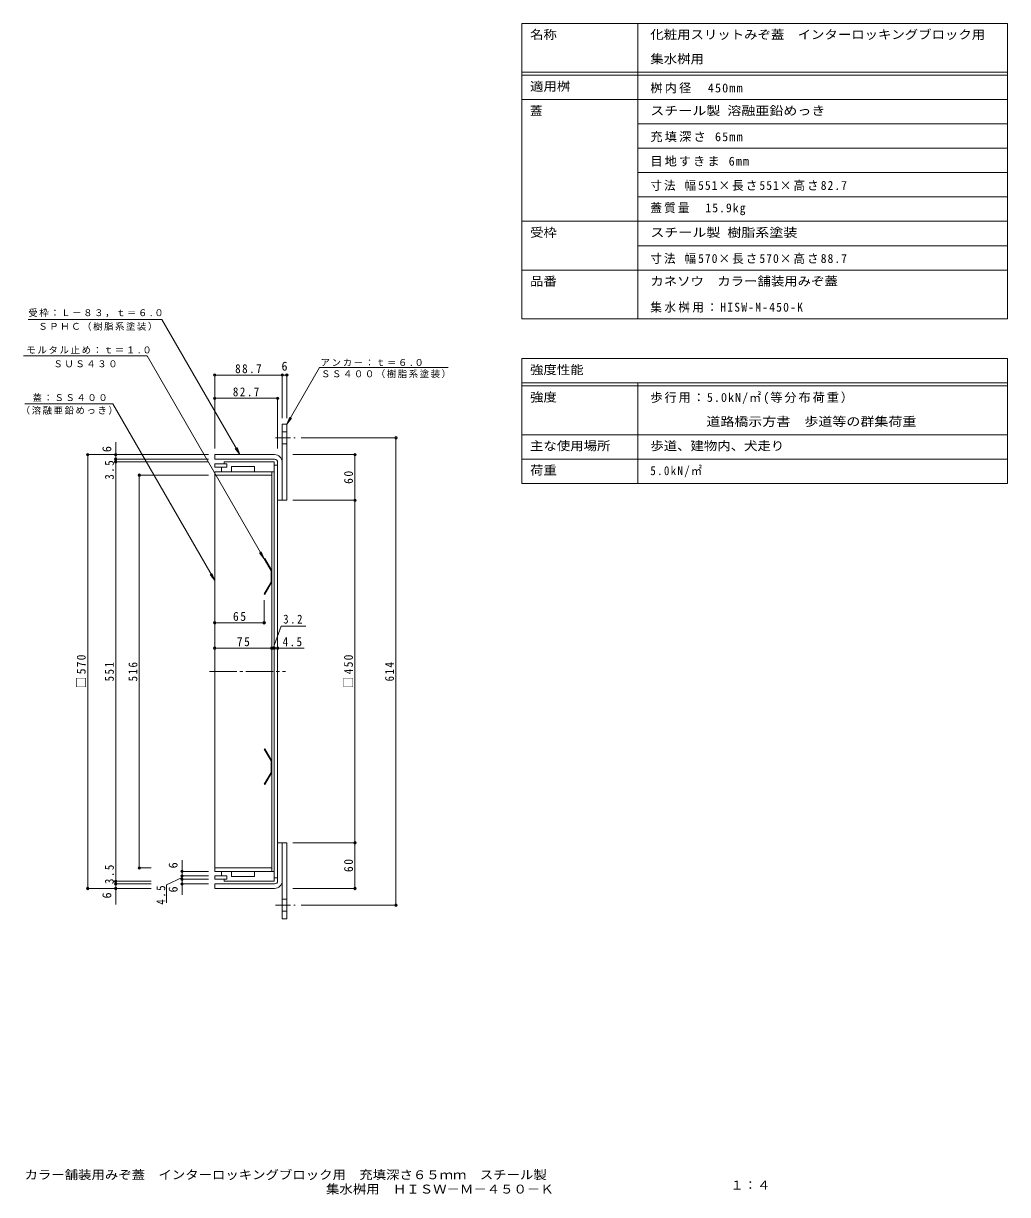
# Model space of a CAD drawing. Units: millimetres, scale not verified. Extents: x -914 to 1117, y -778 to 761.
# Drawn here: x -176 to 1117, y -778 to 761 of the extents above; entities that cross this region are included whole.
import ezdxf
from ezdxf.enums import TextEntityAlignment as Align

# ---------------------------------------------------------------- set-up
doc = ezdxf.new("R2010")
doc.units = ezdxf.units.MM
doc.header["$LTSCALE"] = 4
doc.header["$PDMODE"] = 32
doc.header["$PDSIZE"] = 3.2
doc.linetypes.add('CHAIN1', pattern=[8, 5, -1, 1, -1])
doc.linetypes.add('CHAIN2', pattern=[12, 9, -1, 1, -1])
for name, color, linetype, lineweight in [('0-0_通り芯', 7, 'CHAIN2', 9), ('0-2_仕上', 7, 'Continuous', 9), ('0-3_建具', 4, 'Continuous', 9), ('0-4_その他', 7, 'Continuous', 9), ('0-5_寸法', 7, 'Continuous', 9), ('F-5_F-5ﾚｲﾔ', 2, 'Continuous', 9), ('F-F_F-Fﾚｲﾔ', 7, 'Continuous', 9)]:
    doc.layers.add(name, color=color, linetype=linetype, lineweight=lineweight)
doc.layers.add('F-4_F-4ﾚｲﾔ', color=2, linetype='Continuous')
doc.styles.add('ＭＳ ゴシック', font='')
doc.styles.get('ＭＳ ゴシック').set_extended_font_data('MS Gothic')

msp = doc.modelspace()

# ---------------------------------------------------------------- linework, layer by layer
at = {"layer": '0-0_通り芯'}
msp.add_line((68.02, -90.763), (168.275, -90.763), dxfattribs=at)
at = {"layer": '0-2_仕上'}
for p, q in [((153.299, 184.737), (153.299, 180.237)), ((91.098, 182.237), (75.098, 182.237)), ((75.098, 182.237), (75.098, 177.737)), ((91.098, 177.737), (75.098, 177.737)), ((153.299, 171.737), (75.098, 171.737)), ((75.098, -353.263), (75.098, 171.737)), ((84.098, 177.737), (84.098, 171.737)), ((91.098, 182.237), (91.098, 177.737)), ((127.299, 178.737), (97.299, 178.737)), ((97.299, 178.737), (97.299, 171.737)), ((127.299, 178.737), (127.299, 171.737)), ((150.099, -353.263), (150.099, 171.737)), ((150.099, 167.237), (75.098, 167.237)), ((150.099, -348.763), (75.098, -348.763)), ((153.299, -353.263), (75.098, -353.263)), ((84.098, -359.263), (84.098, -353.263)), ((97.299, -360.263), (97.299, -353.263)), ((127.299, -360.263), (127.299, -353.263)), ((91.098, -359.263), (75.098, -359.263)), ((75.098, -363.763), (75.098, -359.263)), ((91.098, -363.763), (75.098, -363.763)), ((91.098, -363.763), (91.098, -359.263)), ((127.299, -360.263), (97.299, -360.263)), ((153.299, -366.263), (153.299, -361.763))]:
    msp.add_line(p, q, dxfattribs=at)
at = {"layer": '0-2_仕上', "color": 2}
for p, q in [((153.299, 184.737), (153.299, -366.263)), ((157.799, 180.237), (153.299, 180.237)), ((157.799, -361.763), (157.799, 180.237)), ((157.799, -361.763), (153.299, -361.763))]:
    msp.add_line(p, q, dxfattribs=at)
at = {"layer": '0-2_仕上', "color": 3}
for p, q in [((140.099, 57.326), (140.965, 57.826)), ((149.099, 41.737), (140.099, 57.326)), ((150.099, 42.005), (140.965, 57.826)), ((149.099, 26.737), (149.099, 41.737)), ((150.099, 26.469), (150.099, 42.005)), ((150.099, 26.469), (140.965, 10.649)), ((150.099, -207.995), (140.965, -192.174)), ((149.099, -208.263), (149.099, -223.263)), ((150.099, -207.995), (150.099, -223.531)), ((149.099, -223.263), (140.099, -238.851)), ((150.099, -223.531), (140.965, -239.351)), ((140.099, -238.851), (140.965, -239.351))]:
    msp.add_line(p, q, dxfattribs=at)
at = {"layer": '0-2_仕上'}
for points in [[(153.299, 184.737), (87.598, 184.737), (87.598, 182.237)], [(153.299, -366.263), (87.598, -366.263), (87.598, -363.763)]]:
    msp.add_lwpolyline(points, dxfattribs=at)
at = {"layer": '0-2_仕上', "color": 3}
for points in [[(149.099, 26.737), (140.099, 11.149), (140.965, 10.649)], [(149.099, -208.263), (140.099, -192.674), (140.965, -192.174)]]:
    msp.add_lwpolyline(points, dxfattribs=at)
at = {"layer": '0-3_建具'}
for p, q in [((163.799, 234.237), (169.799, 234.237)), ((163.799, 134.237), (163.799, 234.237)), ((169.799, 134.237), (169.799, 234.237)), ((163.799, 224.237), (169.799, 224.237)), ((163.799, 208.237), (169.799, 208.237)), ((153.799, 188.237), (75.099, 188.237)), ((163.799, 134.237), (169.799, 134.237)), ((163.799, -315.763), (169.799, -315.763)), ((163.799, -315.763), (163.799, -415.763)), ((169.799, -315.763), (169.799, -415.763)), ((153.799, -369.763), (75.099, -369.763)), ((163.799, -389.763), (169.799, -389.763)), ((163.799, -405.763), (169.799, -405.763)), ((163.799, -415.763), (169.799, -415.763))]:
    msp.add_line(p, q, dxfattribs=at)
at = {"layer": '0-3_建具', "linetype": 'CHAIN1'}
for p, q in [((154.872, 216.237), (180.81, 216.237)), ((154.872, -397.763), (180.81, -397.763))]:
    msp.add_line(p, q, dxfattribs=at)
at = {"layer": '0-3_建具'}
for points in [[(75.099, 188.237), (75.099, 194.237), (153.799, 194.237)], [(157.799, 184.237), (157.799, 134.237), (163.799, 134.237)], [(157.799, -365.763), (157.799, -315.763), (163.799, -315.763)], [(75.099, -369.763), (75.099, -375.763), (153.799, -375.763)]]:
    msp.add_lwpolyline(points, dxfattribs=at)
for centre, radius, start, end in [((153.799, 184.237), 10, 0, 90), ((153.799, 184.237), 4, 0, 90), ((153.799, -365.763), 4, 270, 0), ((153.799, -365.763), 10, 270, 0)]:
    msp.add_arc(centre, radius, start, end, dxfattribs=at)
at = {"layer": '0-4_その他'}
for p, q in [((75.099, 299.875), (75.099, 202.237)), ((75.099, 298.675), (163.799, 298.675)), ((163.799, 299.875), (163.799, 242.237)), ((163.799, 298.675), (169.799, 298.675)), ((169.799, 299.875), (169.799, 241.987)), ((75.099, 268.296), (157.799, 268.296)), ((157.799, 269.496), (157.799, 202.237)), ((314.397, 216.237), (188.81, 216.237)), ((313.197, -397.763), (313.197, 216.237)), ((-54.968, 194.237), (-54.968, 210.724)), ((-93.049, 194.237), (67.099, 194.237)), ((-91.849, 194.237), (-91.849, -375.763)), ((-56.168, 188.237), (67.099, 188.237)), ((-56.168, 184.737), (67.099, 184.737)), ((-54.968, 188.237), (-54.968, 194.237)), ((-54.968, 184.737), (-54.968, 188.237)), ((-54.968, -366.263), (-54.968, 184.737)), ((260.536, 194.237), (177.799, 194.237)), ((259.336, 194.237), (259.336, 134.237)), ((-25.212, 167.237), (67.099, 167.237)), ((-24.012, 167.237), (-24.012, -348.763)), ((260.536, 134.237), (177.799, 134.237)), ((259.336, 134.237), (259.336, -315.763)), ((140.099, -27.931), (140.099, 3.149)), ((75.098, -26.731), (140.099, -26.731)), ((75.098, -60.035), (150.099, -60.035)), ((150.099, -60.035), (153.299, -60.035)), ((153.299, -60.035), (157.799, -60.035)), ((157.799, -60.035), (192.614, -60.035)), ((260.536, -315.763), (177.799, -315.763)), ((259.336, -315.763), (259.336, -375.763)), ((32.13, -353.263), (32.13, -338.495)), ((-25.212, -348.763), (-8.656, -348.763)), ((30.93, -353.263), (67.099, -353.263)), ((32.13, -359.263), (32.13, -353.263)), ((-56.168, -366.263), (-8.656, -366.263)), ((-54.968, -369.763), (-54.968, -366.263)), ((30.93, -359.263), (67.099, -359.263)), ((30.93, -363.763), (67.099, -363.763)), ((32.13, -363.763), (32.13, -359.263)), ((32.13, -369.763), (32.13, -363.763)), ((-93.049, -375.763), (-8.656, -375.763)), ((-56.168, -369.763), (-8.656, -369.763)), ((-54.968, -375.763), (-54.968, -369.763)), ((-54.968, -375.763), (-54.968, -396.916)), ((30.93, -369.763), (67.099, -369.763)), ((32.13, -369.763), (32.13, -384.037)), ((260.536, -375.763), (177.799, -375.763)), ((314.397, -397.763), (188.81, -397.763))]:
    msp.add_line(p, q, dxfattribs=at)
for points in [[(151.699, -60.035), (162.464, -31.322), (194.972, -31.322)], [(32.13, -361.513), (11.913, -370.933), (11.913, -394.764)]]:
    msp.add_lwpolyline(points, dxfattribs=at)
for p in [(75.099, 298.675), (163.799, 298.675), (169.799, 298.675), (75.099, 268.296), (157.799, 268.296), (313.197, 216.237), (-91.849, 194.237), (-54.968, 194.237), (-54.968, 188.237), (-54.968, 184.737), (259.336, 194.237), (-24.012, 167.237), (259.336, 134.237), (75.098, -26.731), (140.099, -26.731), (75.098, -60.035), (150.099, -60.035), (153.299, -60.035), (157.799, -60.035), (259.336, -315.763), (-24.012, -348.763), (32.13, -353.263), (-54.968, -366.263), (-54.968, -369.763), (32.13, -359.263), (32.13, -363.763), (32.13, -369.763), (-91.849, -375.763), (-54.968, -375.763), (259.336, -375.763), (313.197, -397.763)]:
    msp.add_point(p, dxfattribs=at)
at = {"layer": '0-5_寸法'}
for p, q in [((-169.929, 371.877), (5.697, 371.877)), ((5.697, 371.877), (108.257, 194.237)), ((-176.344, 323.974), (-13.851, 323.974)), ((-13.851, 323.974), (140.099, 57.326)), ((212.82, 308.751), (169.799, 234.237)), ((212.82, 308.751), (381.88, 308.751)), ((-174.35, 261.084), (-59.038, 261.084)), ((-59.038, 261.084), (75.098, 28.752)), ((169.799, 234.237), (173.626, 243.476)), ((169.799, 234.237), (175.886, 242.171)), ((108.257, 194.237), (102.17, 202.171)), ((108.257, 194.237), (104.43, 203.476)), ((140.099, 57.326), (134.011, 65.259)), ((140.099, 57.326), (136.272, 66.564)), ((75.098, 28.752), (69.011, 36.685)), ((75.098, 28.752), (71.272, 37.991))]:
    msp.add_line(p, q, dxfattribs=at)
at = {"layer": 'F-5_F-5ﾚｲﾔ', "color": 7}
msp.add_line((478.898, 220.395), (1117.126, 220.395), dxfattribs=at)
at = {"layer": 'F-F_F-Fﾚｲﾔ'}
for p, q in [((478.898, 760.716), (1117.126, 760.716)), ((478.898, 760.716), (478.898, 372.716)), ((631.093, 760.716), (631.093, 372.716)), ((1117.126, 760.716), (1117.126, 372.716)), ((478.898, 696.716), (1117.126, 696.716)), ((478.898, 692.716), (1117.126, 692.716)), ((478.898, 660.716), (1117.126, 660.716)), ((631.093, 628.716), (1117.126, 628.716)), ((631.093, 596.716), (1117.126, 596.716)), ((631.093, 564.716), (1117.126, 564.716)), ((631.093, 532.716), (1117.126, 532.716)), ((478.898, 500.716), (1117.126, 500.716)), ((631.093, 468.716), (1117.126, 468.716)), ((478.898, 436.716), (1117.126, 436.716)), ((478.898, 372.716), (1117.126, 372.716)), ((478.898, 320.395), (478.898, 156.395)), ((478.898, 320.395), (1117.126, 320.395)), ((1117.126, 320.395), (1117.126, 156.395)), ((478.898, 288.395), (1117.126, 288.395)), ((478.898, 284.395), (1117.126, 284.395)), ((631.093, 288.395), (631.093, 156.395)), ((478.898, 220.395), (1117.126, 220.395)), ((478.898, 188.395), (1117.126, 188.395)), ((478.898, 156.395), (1117.126, 156.395))]:
    msp.add_line(p, q, dxfattribs=at)

# ---------------------------------------------------------------- texts
at = {"layer": '0-4_その他', "color": 2, "style": 'ＭＳ ゴシック'}
msp.add_text('6', height=11.73, dxfattribs=at).set_placement((162.799, 301.075), align=Align.BOTTOM_LEFT)
for p in [(-57.368, 197.436), (29.73, -349.38), (-57.368, -388.968), (29.73, -381.043)]:
    msp.add_text('6', height=11.73, rotation=90, dxfattribs=at).set_placement(p, align=Align.BOTTOM_LEFT)
at = {"layer": '0-4_その他', "color": 2, "char_height": 11.73, "attachment_point": 7, "style": 'ＭＳ ゴシック'}
for s, insert in [('\\T1.28;\\W0.9;88.7', (101.949, 301.075)), ('\\T1.28;\\W0.9;82.7', (98.949, 270.696)), ('\\T1.27;\\W0.95;65', (99.098, -24.331)), ('\\T1.27;\\W0.9;3.2', (165.038, -27.943)), ('\\T1.27;\\W0.95;75', (104.098, -57.635)), ('\\T1.27;\\W0.9;4.5', (164.363, -57.635))]:
    msp.add_mtext(s, dxfattribs=dict(at, insert=insert))
at = {"layer": '0-4_その他', "color": 2, "char_height": 11.73, "attachment_point": 7, "rotation": 90, "style": 'ＭＳ ゴシック'}
for s, insert in [('\\T1.27;\\W0.9;3.5', (-57.368, 161.298)), ('\\T1.27;\\W0.95;60', (256.936, 155.737)), ('\\T1.21;\\W0.95;□570', (-94.249, -112.763)), ('\\T1.21;\\W0.95;□450', (256.936, -112.763)), ('\\T1.27;\\W0.9;551', (-57.368, -103.763)), ('\\T1.27;\\W0.9;516', (-26.412, -103.763)), ('\\T1.27;\\W0.9;614', (310.797, -103.763)), ('\\T1.27;\\W0.95;60', (256.936, -354.263)), ('\\T1.27;\\W0.9;3.5', (-57.368, -369.993)), ('\\T1.27;\\W0.9;4.5', (10.272, -397.143))]:
    msp.add_mtext(s, dxfattribs=dict(at, insert=insert))
at = {"layer": '0-5_寸法', "char_height": 8.798, "attachment_point": 7, "style": 'ＭＳ ゴシック'}
for s, insert in [('\\T1.17;受枠：Ｌ－８３，ｔ＝６.０', (-169.861, 374.837)), ('\\T1.17;ＳＰＨＣ（樹脂系塗装）', (-156.788, 357.059)), ('\\T1.18;モルタル止め：ｔ＝１.０', (-172.439, 326.679)), ('\\T1.17;ＳＵＳ４３０', (-136.905, 308.872)), ('\\T1.18;アンカー：ｔ＝６.０', (214.212, 310.313)), ('\\T1.17;ＳＳ４００（樹脂系塗装）', (214.802, 294.697)), ('\\T1.17;蓋：ＳＳ４００', (-164.361, 264.094)), ('\\T1.17;（溶融亜鉛めっき）', (-179.863, 246.664))]:
    msp.add_mtext(s, dxfattribs=dict(at, insert=insert))
at = {"layer": 'F-4_F-4ﾚｲﾔ', "style": 'ＭＳ ゴシック', "width": 1.1}
for s, p in [('カラー舗装用みぞ蓋\u3000インターロッキングブロック用\u3000充填深さ６５ｍｍ\u3000スチール製', (-174.903, -761.267)), ('集水桝用\u3000ＨＩＳＷ－Ｍ－４５０－Ｋ', (221.382, -780.096))]:
    msp.add_text(s, height=11.73, dxfattribs=at).set_placement(p, align=Align.BOTTOM_LEFT)
at = {"layer": 'F-5_F-5ﾚｲﾔ', "style": 'ＭＳ ゴシック'}
for s, width, p in [('化粧用スリットみぞ蓋\u3000インターロッキングブロック用', 1.1, (647.627, 736.716)), ('集水桝用', 1.1, (647.627, 704.716)), ('スチール製 溶融亜鉛めっき', 1.15, (647.627, 636.716)), ('１：４', 1.1, (752.622, -774.921))]:
    msp.add_text(s, height=11.73, dxfattribs=dict(at, width=width)).set_placement(p, align=Align.BOTTOM_LEFT)
at = {"layer": 'F-5_F-5ﾚｲﾔ', "char_height": 11.73, "attachment_point": 7, "style": 'ＭＳ ゴシック'}
for s, insert in [('\\T1.18;桝内径\u3000450mm', (647.627, 668.716)), ('\\T1.18;充填深さ\\~65mm', (647.627, 604.716)), ('\\T1.17;目地すきま\\~6mm', (647.627, 572.716))]:
    msp.add_mtext(s, dxfattribs=dict(at, insert=insert))
at = {"layer": 'F-F_F-Fﾚｲﾔ', "color": 2, "style": 'ＭＳ ゴシック'}
for s, width, p in [('名称', 1.1, (489.545, 736.716)), ('適用桝', 1.1, (489.545, 668.716)), ('受枠', 1.1, (489.545, 476.716)), ('スチール製 樹脂系塗装', 1.15, (647.627, 476.716)), ('品番', 1.1, (489.545, 412.716)), ('カネソウ\u3000カラー舗装用みぞ蓋', 1.1, (647.627, 412.716)), ('強度性能', 1.1, (489.545, 296.395)), ('強度', 1.1, (489.545, 260.395)), ('\u3000 \u3000 \u3000道路橋示方書\u3000歩道等の群集荷重', 1.15, (647.627, 228.395)), ('主な使用場所', 1.1, (489.545, 196.395)), ('歩道、建物内、犬走り', 1.1, (647.627, 196.395)), ('荷重', 1.1, (489.545, 164.395))]:
    msp.add_text(s, height=11.73, dxfattribs=dict(at, width=width)).set_placement(p, align=Align.BOTTOM_LEFT)
msp.add_text('蓋', height=11.73, dxfattribs=at).set_placement((489.545, 636.716), align=Align.BOTTOM_LEFT)
at = {"layer": 'F-F_F-Fﾚｲﾔ', "color": 2, "char_height": 11.73, "attachment_point": 7, "style": 'ＭＳ ゴシック'}
for s, insert in [('\\T1.18;\\W0.95;寸法\\~幅551×長さ551×高さ82.7', (647.627, 540.716)), ('\\T1.19;\\W0.95;蓋質量\u300015.9kg', (647.627, 508.716)), ('\\T1.18;\\W0.95;寸法\\~幅570×長さ570×高さ88.7', (647.627, 444.716)), ('\\T1.21;\\W0.95;集水桝用：HISW-M-450-K', (647.627, 380.716)), ('\\T1.16;歩行用：5.0kN/㎡(等分布荷重）', (647.627, 260.395)), ('\\T1.24;\\W0.9;5.0kN/㎡', (647.627, 164.395))]:
    msp.add_mtext(s, dxfattribs=dict(at, insert=insert))

doc.saveas('drawing.dxf')
